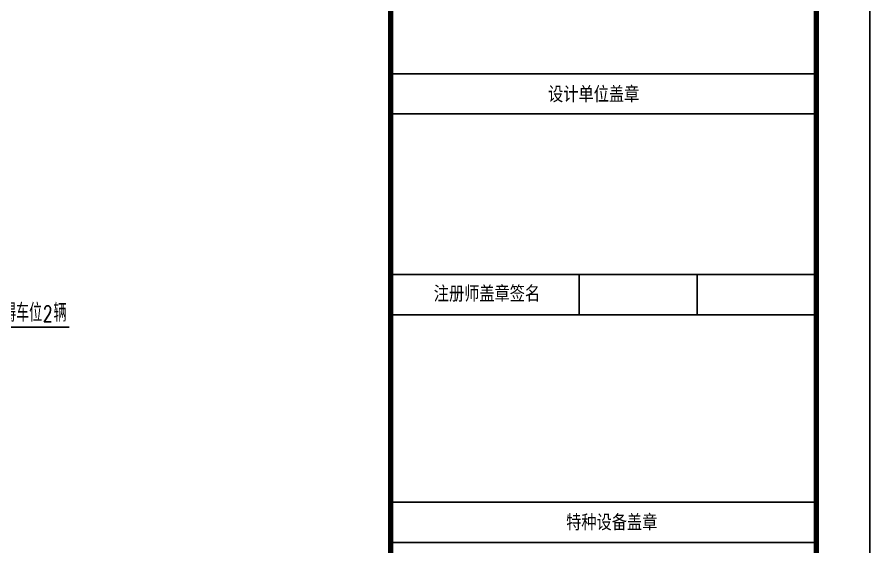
# Model space of a CAD drawing. Header units: metres. Extents: x 497246 to 997717, y 2998582 to 5998198.
# Drawn here: x 500587.7 to 500667.3, y 2999011 to 2999060.5 of the extents above; entities that cross this region are included whole.
import ezdxf

# ---------------------------------------------------------------- set-up
doc = ezdxf.new("R2010")
doc.units = ezdxf.units.M
doc.header["$LTSCALE"] = 1000
for name, color, linetype in [('A0h$0$z_图框', 7, 'CONTINUOUS'), ('DIM_LEAD', 3, 'CONTINUOUS'), ('PUB_TEXT', 7, 'CONTINUOUS'), ('z_图框', 7, 'CONTINUOUS')]:
    doc.layers.add(name, color=color, linetype=linetype)
doc.styles.add('_TCH_DIM', font='SIMPLEX', dxfattribs={"bigfont": 'GBCBIG'})
doc.styles.add('A0h$0$中文仿宋', font='simfang.ttf', dxfattribs={"width": 0.8, "height": 2.5})

# ---------------------------------------------------------------- blocks, each defined once
blk = doc.blocks.new('A0h$0$TK-A2-CN')
at = {"layer": 'A0h$0$z_图框'}
for p, q in [((-79.5, 365), (0, 365)), ((-79.5, 357.5), (0, 357.5)), ((-79.5, 327.5), (0, 327.5)), ((-44.27, 327.5), (-44.27, 320)), ((-22.27, 327.5), (-22.27, 320)), ((-79.5, 320), (0, 320)), ((-79.5, 284.99), (0, 284.99)), ((-79.5, 277.49), (0, 277.49))]:
    blk.add_line(p, q, dxfattribs=at)
at = {"layer": 'A0h$0$z_图框', "const_width": 1}
blk.add_lwpolyline([(-79.5, 400), (0, 400), (0, 0), (-79.5, 0)], close=True, dxfattribs=at)
at = {"layer": 'A0h$0$z_图框', "char_height": 2.6, "attachment_point": 5, "style": 'A0h$0$中文仿宋'}
for s, width, insert in [('设计单位盖章', 19.5, (-41.58, 361.1)), ('注册师盖章签名', 36.5451, (-61.51, 323.86)), ('特种设备盖章', 19.5, (-38.21, 281.17))]:
    blk.add_mtext_dynamic_manual_height_columns(s, width=width, gutter_width=12.5, heights=[0], dxfattribs=dict(at, insert=insert))
blk = doc.blocks.new('A0h$0$图签A2-CN')
at = {"layer": 'A0h$0$z_图框'}
blk.add_blockref('A0h$0$TK-A2-CN', (0.46, 0), dxfattribs=at)

msp = doc.modelspace()

# ---------------------------------------------------------------- linework, layer by layer
at = {"layer": 'DIM_LEAD'}
msp.add_line((500583.961, 2999031.522), (500592.564, 2999031.522), dxfattribs=at)
at = {"layer": 'z_图框'}
msp.add_lwpolyline([(500072.804, 2998867.692), (500667.304, 2998867.692), (500667.304, 2999288.192), (500072.804, 2999288.192)], close=True, dxfattribs=at)
at = {"layer": 'z_图框', "const_width": 0.5}
msp.add_lwpolyline([(500085.304, 2998872.692), (500662.304, 2998872.692), (500662.304, 2999283.192), (500085.304, 2999283.192)], close=True, dxfattribs=at)

# ---------------------------------------------------------------- block references
at = {"layer": 'A0h$0$z_图框', "xscale": 0.5, "yscale": 0.5, "zscale": 0.5}
msp.add_blockref('A0h$0$图签A2-CN', (500662.076, 2998872.692), dxfattribs=at)

# ---------------------------------------------------------------- texts
at = {"layer": 'PUB_TEXT', "style": '_TCH_DIM'}
for s, height, p in [('无障碍车位', 1.6879, (500583.946, 2999032.047)), ('辆', 1.688, (500591.09, 2999032.047))]:
    msp.add_text(s, height=height, dxfattribs=at).set_placement(p)
at = {"layer": 'PUB_TEXT', "style": '_TCH_DIM', "width": 0.705882}
msp.add_text('2', height=1.488, dxfattribs=at).set_placement((500590.09, 2999032.047))

doc.saveas('drawing.dxf')
